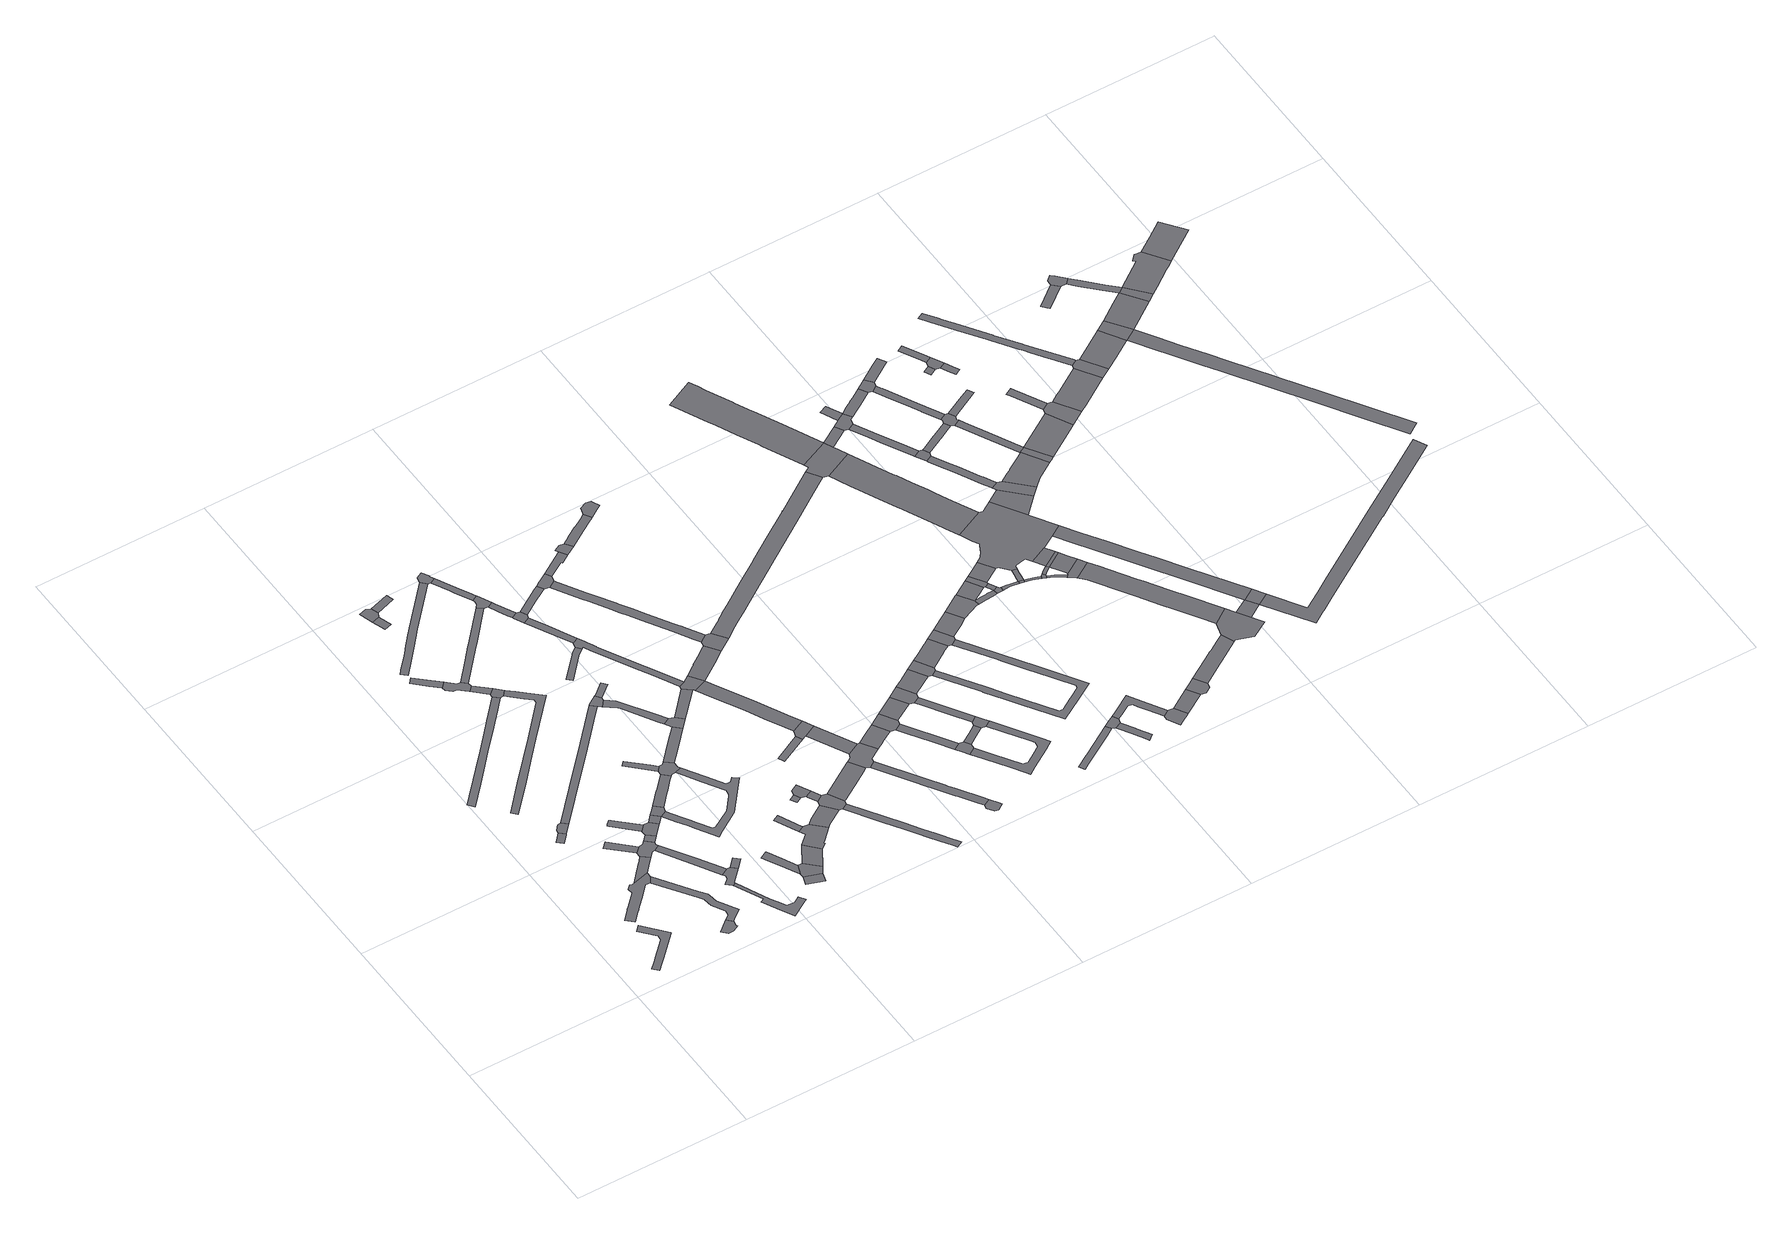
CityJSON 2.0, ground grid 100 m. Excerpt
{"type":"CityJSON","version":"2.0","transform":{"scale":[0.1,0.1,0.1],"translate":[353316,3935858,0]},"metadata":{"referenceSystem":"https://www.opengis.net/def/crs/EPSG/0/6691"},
"CityObjects":{
"road1":{"type":"Road","attributes":{"RoadStructureAttribute.sectionType":"1"},"geometry":[{"type":"MultiSurface","lod":"1","boundaries":[[[0,1,2,3,4,5,6,7,8,9,10,11,12]]]}]},
"road2":{"type":"Road","attributes":{"RoadStructureAttribute.sectionType":"1"},"geometry":[{"type":"MultiSurface","lod":"1","boundaries":[[[13,14,15,16,17,18,19,20,21,22,23,24,25,26,27,28,29,30,31]]]}]},
"road3":{"type":"Road","attributes":{"RoadStructureAttribute.sectionType":"1"},"geometry":[{"type":"MultiSurface","lod":"1","boundaries":[[[32,33,34,35,36,37]]]}]},
"road4":{"type":"Road","geometry":[{"type":"MultiSurface","lod":"1","boundaries":[[[38,32,37,39,40,41]]]}]},
"road5":{"type":"Road","geometry":[{"type":"MultiSurface","lod":"1","boundaries":[[[42,43,44,45,46,47,48,49,50]]]}]},
"road6":{"type":"Road","geometry":[{"type":"MultiSurface","lod":"1","boundaries":[[[51,52,53,54,55,56,28,27,57,58]]]}]},
"road7":{"type":"Road","attributes":{"RoadStructureAttribute.sectionType":"1"},"geometry":[{"type":"MultiSurface","lod":"1","boundaries":[[[59,60,61,62,63,64,26,25,65,66,67,68,69,70,71,42,50]]]}]},
"road8":{"type":"Road","attributes":{"RoadStructureAttribute.sectionType":"1"},"geometry":[{"type":"MultiSurface","lod":"1","boundaries":[[[72,73,74,75]]]}]},
"road9":{"type":"Road","attributes":{"RoadStructureAttribute.sectionType":"1"},"geometry":[{"type":"MultiSurface","lod":"1","boundaries":[[[76,77,78,79,80,81,82,83,84,85,86,87,88,89,90]]]}]},
"road10":{"type":"Road","geometry":[{"type":"MultiSurface","lod":"1","boundaries":[[[91,92,93,94,95,96,75,74,51,58,97,98]]]}]},
"road11":{"type":"Road","attributes":{"RoadStructureAttribute.sectionType":"1"},"geometry":[{"type":"MultiSurface","lod":"1","boundaries":[[[99,100,101,102,103,104,105,106]]]}]},
"road12":{"type":"Road","attributes":{"RoadStructureAttribute.sectionType":"1"},"geometry":[{"type":"MultiSurface","lod":"1","boundaries":[[[94,107,108,95]]]}]},
"road13":{"type":"Road","attributes":{"RoadStructureAttribute.sectionType":"1"},"geometry":[{"type":"MultiSurface","lod":"1","boundaries":[[[109,110,111,112,113,114,91,98]]]}]},
"road14":{"type":"Road","geometry":[{"type":"MultiSurface","lod":"1","boundaries":[[[105,108,107,115,116,106]]]}]},
"road15":{"type":"Road","attributes":{"RoadStructureAttribute.sectionType":"1"},"geometry":[{"type":"MultiSurface","lod":"1","boundaries":[[[117,118,119,120,121,122,123,124,125,126,127,128,129,130,131,132,133]]]}]},
"road16":{"type":"Road","geometry":[{"type":"MultiSurface","lod":"1","boundaries":[[[134,112,111,135,136,137,138,139,140,141]]]}]},
"road17":{"type":"Road","attributes":{"RoadStructureAttribute.sectionType":"1"},"geometry":[{"type":"MultiSurface","lod":"1","boundaries":[[[142,143,144,145,146,147]]]}]},
"road18":{"type":"Road","attributes":{"RoadStructureAttribute.sectionType":"1"},"geometry":[{"type":"MultiSurface","lod":"1","boundaries":[[[148,149,150,151,152,139,138,153,154,155,156,157,158,159]]]}]},
"road19":{"type":"Road","attributes":{"RoadStructureAttribute.sectionType":"1"},"geometry":[{"type":"MultiSurface","lod":"1","boundaries":[[[160,161,134,141]]]}]},
"road20":{"type":"Road","attributes":{"RoadStructureAttribute.sectionType":"1"},"geometry":[{"type":"MultiSurface","lod":"1","boundaries":[[[162,163,164,40,39,165,166,167,168,169]]]}]},
"road21":{"type":"Road","geometry":[{"type":"MultiSurface","lod":"1","boundaries":[[[170,171,172,173,147,146,174,175,176,177,178]]]}]},
"road22":{"type":"Road","geometry":[{"type":"MultiSurface","lod":"1","boundaries":[[[179,180,181,182,183,184,185,186]]]}]},
"road23":{"type":"Road","attributes":{"RoadStructureAttribute.sectionType":"1"},"geometry":[{"type":"MultiSurface","lod":"1","boundaries":[[[177,187,188,178]]]}]},
"road24":{"type":"Road","attributes":{"RoadStructureAttribute.sectionType":"1"},"geometry":[{"type":"MultiSurface","lod":"1","boundaries":[[[189,190,191,192,193]]]}]},
"road25":{"type":"Road","geometry":[{"type":"MultiSurface","lod":"1","boundaries":[[[194,195,196,197,189,193]]]}]},
"road26":{"type":"Road","geometry":[{"type":"MultiSurface","lod":"1","boundaries":[[[188,187,82,81,117,133]]]}]},
"road27":{"type":"Road","attributes":{"RoadStructureAttribute.sectionType":"1"},"geometry":[{"type":"MultiSurface","lod":"1","boundaries":[[[198,199,200,201,202,203,204,181,180]]]}]},
"road28":{"type":"Road","attributes":{"RoadStructureAttribute.sectionType":"1"},"geometry":[{"type":"MultiSurface","lod":"1","boundaries":[[[205,206,207,208,209,210,211,212]]]}]},
"road29":{"type":"Road","attributes":{"RoadStructureAttribute.sectionType":"1"},"geometry":[{"type":"MultiSurface","lod":"1","boundaries":[[[213,214,215,216]]]}]},
"road30":{"type":"Road","attributes":{"RoadStructureAttribute.sectionType":"1"},"geometry":[{"type":"MultiSurface","lod":"1","boundaries":[[[217,218,219,220,221,222,223,224,225,226,227,228,229,230,231,232]]]}]},
"road31":{"type":"Road","attributes":{"RoadStructureAttribute.sectionType":"1"},"geometry":[{"type":"MultiSurface","lod":"1","boundaries":[[[185,184,116,115,185,233,234,235,236,237,238,239,240,241,242,243,244,245,246,247,248,249,250,251,252,253,254,255,256,257,258,259,186]]]}]},
"road32":{"type":"Road","attributes":{"RoadStructureAttribute.sectionType":"1"},"geometry":[{"type":"MultiSurface","lod":"1","boundaries":[[[260,261,262,263,264]]]}]},
"road33":{"type":"Road","attributes":{"RoadStructureAttribute.sectionType":"1"},"geometry":[{"type":"MultiSurface","lod":"1","boundaries":[[[194,265,266,195]]]}]},
"road34":{"type":"Road","geometry":[{"type":"MultiSurface","lod":"1","boundaries":[[[205,212,215,214,267,268]]]}]},
"road35":{"type":"Road","geometry":[{"type":"MultiSurface","lod":"1","boundaries":[[[264,202,201,269,248,247,270,271,272,273,260]]]}]},
"road36":{"type":"Road","attributes":{"RoadStructureAttribute.sectionType":"1"},"geometry":[{"type":"MultiSurface","lod":"1","boundaries":[[[170,274,275,276,277,278,279,280,281,171]]]}]},
"road37":{"type":"Road","attributes":{"RoadStructureAttribute.sectionType":"1"},"geometry":[{"type":"MultiSurface","lod":"1","boundaries":[[[282,283,268,267,284]]]}]},
"road38":{"type":"Road","attributes":{"RoadStructureAttribute.sectionType":"1"},"geometry":[{"type":"MultiSurface","lod":"1","boundaries":[[[285,286,287,288,289,290]]]}]},
"road39":{"type":"Road","geometry":[{"type":"MultiSurface","lod":"1","boundaries":[[[291,292,169,168,293,294,295]]]}]},
"road40":{"type":"Road","geometry":[{"type":"MultiSurface","lod":"1","boundaries":[[[289,296,282,284,297,298,299,300,301,302,290]]]}]},
"road41":{"type":"Road","attributes":{"RoadStructureAttribute.sectionType":"1"},"geometry":[{"type":"MultiSurface","lod":"1","boundaries":[[[303,304,305,272,271,306,307,308,309]]]}]},
"road42":{"type":"Road","attributes":{"RoadStructureAttribute.sectionType":"1"},"geometry":[{"type":"MultiSurface","lod":"1","boundaries":[[[293,310,311,312,313,314,315,316,294]]]}]},
"road43":{"type":"Road","attributes":{"RoadStructureAttribute.sectionType":"1"},"geometry":[{"type":"MultiSurface","lod":"1","boundaries":[[[317,318,319,291,295]]]}]},
"road44":{"type":"Road","geometry":[{"type":"MultiSurface","lod":"1","boundaries":[[[320,223,222,321,322,323,324,325,326,327]]]}]},
"road45":{"type":"Road","attributes":{"RoadStructureAttribute.sectionType":"1"},"geometry":[{"type":"MultiSurface","lod":"1","boundaries":[[[328,329,330,322,321,331,332,333,334]]]}]},
"road46":{"type":"Road","geometry":[{"type":"MultiSurface","lod":"1","boundaries":[[[335,336,337,338,339,340,341,342]]]}]},
"road47":{"type":"Road","attributes":{"RoadStructureAttribute.sectionType":"1"},"geometry":[{"type":"MultiSurface","lod":"1","boundaries":[[[343,301,300,344,345,346]]]}]},
"road48":{"type":"Road","geometry":[{"type":"MultiSurface","lod":"1","boundaries":[[[347,348,349,350,351]]]}]},
"road49":{"type":"Road","geometry":[{"type":"MultiSurface","lod":"1","boundaries":[[[314,313,303,309,352,353]]]}]},
"road50":{"type":"Road","geometry":[{"type":"MultiSurface","lod":"1","boundaries":[[[354,355,334,333,356,357,278,277,358]]]}]},
"road51":{"type":"Road","attributes":{"RoadStructureAttribute.sectionType":"1"},"geometry":[{"type":"MultiSurface","lod":"1","boundaries":[[[359,360,361,362,363,364,354,358]]]}]},
"road52":{"type":"Road","geometry":[{"type":"MultiSurface","lod":"1","boundaries":[[[365,362,361,366,367,368,369]]]}]},
"road53":{"type":"Road","attributes":{"RoadStructureAttribute.sectionType":"1"},"geometry":[{"type":"MultiSurface","lod":"1","boundaries":[[[370,351,350,371,372,373,374]]]}]},
"road54":{"type":"Road","attributes":{"RoadStructureAttribute.sectionType":"1"},"geometry":[{"type":"MultiSurface","lod":"1","boundaries":[[[375,373,372,376,377]]]}]},
"road55":{"type":"Road","attributes":{"RoadStructureAttribute.sectionType":"1"},"geometry":[{"type":"MultiSurface","lod":"1","boundaries":[[[378,379,368,367,380,381]]]}]},
"road56":{"type":"Road","geometry":[{"type":"MultiSurface","lod":"1","boundaries":[[[345,382,383,384,385,386,375,377,346]]]}]},
"road57":{"type":"Road","attributes":{"RoadStructureAttribute.sectionType":"1"},"geometry":[{"type":"MultiSurface","lod":"1","boundaries":[[[352,387,388,389,390,353]]]}]},
"road58":{"type":"Road","attributes":{"RoadStructureAttribute.sectionType":"1"},"geometry":[{"type":"MultiSurface","lod":"1","boundaries":[[[341,391,392,393,394,395,396,397,398,399,400,401,402,403,404,405,378,381,342]]]}]},
"road59":{"type":"Road","attributes":{"RoadStructureAttribute.sectionType":"1"},"geometry":[{"type":"MultiSurface","lod":"1","boundaries":[[[406,407,408,409,410,365,369]]]}]},
"road60":{"type":"Road","attributes":{"RoadStructureAttribute.sectionType":"1"},"geometry":[{"type":"MultiSurface","lod":"1","boundaries":[[[411,412,413,414,415,416,417,384,383,418,419,420,421,422,423,424,425,426]]]}]},
"road61":{"type":"Road","attributes":{"RoadStructureAttribute.sectionType":"1"},"geometry":[{"type":"MultiSurface","lod":"1","boundaries":[[[427,428,429,430]]]}]},
"road62":{"type":"Road","attributes":{"RoadStructureAttribute.sectionType":"1"},"geometry":[{"type":"MultiSurface","lod":"1","boundaries":[[[431,432,433,434,435,436,386,385]]]}]},
"road63":{"type":"Road","geometry":[{"type":"MultiSurface","lod":"1","boundaries":[[[437,438,439,440,397,396,389,388]]]}]},
"road64":{"type":"Road","geometry":[{"type":"MultiSurface","lod":"1","boundaries":[[[441,442,443,444,445,409,408,446]]]}]},
"road65":{"type":"Road","attributes":{"RoadStructureAttribute.sectionType":"1"},"geometry":[{"type":"MultiSurface","lod":"1","boundaries":[[[447,448,449,450,439,438,451,452,453,454,455]]]}]},
"road66":{"type":"Road","geometry":[{"type":"MultiSurface","lod":"1","boundaries":[[[429,456,457,458,447,455,459,430]]]}]},
"road67":{"type":"Road","attributes":{"RoadStructureAttribute.sectionType":"1"},"geometry":[{"type":"MultiSurface","lod":"1","boundaries":[[[460,461,462,463,464,465,466,467,468,469,440,439]]]}]},
"road68":{"type":"Road","attributes":{"RoadStructureAttribute.sectionType":"1"},"geometry":[{"type":"MultiSurface","lod":"1","boundaries":[[[458,457,470,471]]]}]},
"road69":{"type":"Road","attributes":{"RoadStructureAttribute.sectionType":"1"},"geometry":[{"type":"MultiSurface","lod":"1","boundaries":[[[472,473,474,475,476,477,478,479,480,481,482,441,446,483,484,485,486,487,488,489,490,491,492]]]}]},
"road70":{"type":"Road","geometry":[{"type":"MultiSurface","lod":"1","boundaries":[[[493,494,495,496,471,470,497,498,435,434,499]]]}]},
"road71":{"type":"Road","attributes":{"RoadStructureAttribute.sectionType":"1"},"geometry":[{"type":"MultiSurface","lod":"1","boundaries":[[[443,442,500,501,502,503,504,505]]]}]},
"road72":{"type":"Road","attributes":{"RoadStructureAttribute.sectionType":"1"},"geometry":[{"type":"MultiSurface","lod":"1","boundaries":[[[506,507,508,509,510,511,512,493,499,513,514,515,516,517,518,519,520]]]}]},
"road73":{"type":"Road","geometry":[{"type":"MultiSurface","lod":"1","boundaries":[[[504,521,522,523,524,505]]]}]},
"road74":{"type":"Road","geometry":[{"type":"MultiSurface","lod":"1","boundaries":[[[463,462,525,526,472,492]]]}]},
"road75":{"type":"Road","attributes":{"RoadStructureAttribute.sectionType":"1"},"geometry":[{"type":"MultiSurface","lod":"1","boundaries":[[[527,528,496,495,529,530,531]]]}]},
"road76":{"type":"Road","geometry":[{"type":"MultiSurface","lod":"1","boundaries":[[[532,533,534,535,536,506,520]]]}]},
"road77":{"type":"Road","geometry":[{"type":"MultiSurface","lod":"1","boundaries":[[[537,538,539,540,527,531]]]}]},
"road78":{"type":"Road","attributes":{"RoadStructureAttribute.sectionType":"1"},"geometry":[{"type":"MultiSurface","lod":"1","boundaries":[[[541,542,543,544,545,546,547,522,521,548,549,550,551]]]}]},
"road79":{"type":"Road","attributes":{"RoadStructureAttribute.sectionType":"1"},"geometry":[{"type":"MultiSurface","lod":"1","boundaries":[[[552,553,554,538,537,555,556,557,558]]]}]},
"road80":{"type":"Road","attributes":{"RoadStructureAttribute.sectionType":"1"},"geometry":[{"type":"MultiSurface","lod":"1","boundaries":[[[559,560,540,539]]]}]},
"road81":{"type":"Road","geometry":[{"type":"MultiSurface","lod":"1","boundaries":[[[561,562,563,564,565,552,558]]]}]},
"road82":{"type":"Road","geometry":[{"type":"MultiSurface","lod":"1","boundaries":[[[566,567,568,569,541,551,570,571,572]]]}]},
"road83":{"type":"Road","geometry":[{"type":"MultiSurface","lod":"1","boundaries":[[[559,573,574,575,576,560]]]}]},
"road84":{"type":"Road","attributes":{"RoadStructureAttribute.sectionType":"1"},"geometry":[{"type":"MultiSurface","lod":"1","boundaries":[[[577,578,579,565,564,580,581,582]]]}]},
"road85":{"type":"Road","attributes":{"RoadStructureAttribute.sectionType":"1"},"geometry":[{"type":"MultiSurface","lod":"1","boundaries":[[[573,583,584,585,586,587,574]]]}]},
"road86":{"type":"Road","attributes":{"RoadStructureAttribute.sectionType":"1"},"geometry":[{"type":"MultiSurface","lod":"1","boundaries":[[[562,588,589,590,591,592,593,594,595,596,597,598,599,600,601,602,603,604,605,606,607,608,563]]]}]},
"road87":{"type":"Road","attributes":{"RoadStructureAttribute.sectionType":"1"},"geometry":[{"type":"MultiSurface","lod":"1","boundaries":[[[609,610,611,612,613,576,575]]]}]},
"road88":{"type":"Road","geometry":[{"type":"MultiSurface","lod":"1","boundaries":[[[598,597,614,586,585,577,582]]]}]},
"road89":{"type":"Road","geometry":[{"type":"MultiSurface","lod":"1","boundaries":[[[611,610,615,616,617,618]]]}]},
"road90":{"type":"Road","attributes":{"RoadStructureAttribute.sectionType":"1"},"geometry":[{"type":"MultiSurface","lod":"1","boundaries":[[[619,620,621,622,623,624,625,626,627,628,629,630,631,632,633,634,526,525,635,636,637,638,639,640,641,642,643,644]]]}]},
"road91":{"type":"Road","attributes":{"RoadStructureAttribute.sectionType":"1"},"geometry":[{"type":"MultiSurface","lod":"1","boundaries":[[[617,645,646,647,648,649,650,651,652,618]]]}]},
"road92":{"type":"Road","attributes":{"RoadStructureAttribute.sectionType":"1"},"geometry":[{"type":"MultiSurface","lod":"1","boundaries":[[[653,654,655,656,657,658,659,660,661]]]}]},
"road93":{"type":"Road","geometry":[{"type":"MultiSurface","lod":"1","boundaries":[[[662,663,648,647,664,665]]]}]},
"road94":{"type":"Road","attributes":{"RoadStructureAttribute.sectionType":"1"},"geometry":[{"type":"MultiSurface","lod":"1","boundaries":[[[664,666,667,668,669,670,671,672,673,674,675,676,677,678,679,616,615,680,681,682,683,684,685,686,687,688,689,690,665]]]}]},
"road95":{"type":"Road","attributes":{"RoadStructureAttribute.sectionType":"1"},"geometry":[{"type":"MultiSurface","lod":"1","boundaries":[[[691,692,663,662,693,694,695,696,697]]]}]},
"road96":{"type":"Road","geometry":[{"type":"MultiSurface","lod":"1","boundaries":[[[698,699,700,661,660,701,702]]]}]},
"road97":{"type":"Road","attributes":{"RoadStructureAttribute.sectionType":"1"},"geometry":[{"type":"MultiSurface","lod":"1","boundaries":[[[701,703,704,705,706,707,708,709,710,702]]]}]},
"road98":{"type":"Road","geometry":[{"type":"MultiSurface","lod":"1","boundaries":[[[711,712,713,697,696,714,715]]]}]},
"road99":{"type":"Road","attributes":{"RoadStructureAttribute.sectionType":"1"},"geometry":[{"type":"MultiSurface","lod":"1","boundaries":[[[716,717,718,719,699,698,720,721,722,723,724,725,726]]]}]},
"road100":{"type":"Road","attributes":{"RoadStructureAttribute.sectionType":"1"},"geometry":[{"type":"MultiSurface","lod":"1","boundaries":[[[727,712,711,728,729,730]]]}]},
"road101":{"type":"Road","geometry":[{"type":"MultiSurface","lod":"1","boundaries":[[[725,731,732,733,734,735,736,737,726]]]}]},
"road102":{"type":"Road","attributes":{"RoadStructureAttribute.sectionType":"1"},"geometry":[{"type":"MultiSurface","lod":"1","boundaries":[[[738,739,740,741,742,743,744,745,746,711,715]]]}]},
"road103":{"type":"Road","geometry":[{"type":"MultiSurface","lod":"1","boundaries":[[[747,748,749,727,730,750,751,752,753]]]}]},
"road104":{"type":"Road","attributes":{"RoadStructureAttribute.sectionType":"1"},"geometry":[{"type":"MultiSurface","lod":"1","boundaries":[[[754,755,747,753,756,757,741]]]}]},
"road105":{"type":"Road","geometry":[{"type":"MultiSurface","lod":"1","boundaries":[[[740,758,759,760,761,762,754,741]]]}]},
"road106":{"type":"Road","attributes":{"RoadStructureAttribute.sectionType":"1"},"geometry":[{"type":"MultiSurface","lod":"1","boundaries":[[[763,737,736,764,765]]]}]},
"road107":{"type":"Road","attributes":{"RoadStructureAttribute.sectionType":"1"},"geometry":[{"type":"MultiSurface","lod":"1","boundaries":[[[766,767,768,769,749,748]]]}]},
"road108":{"type":"Road","attributes":{"RoadStructureAttribute.sectionType":"1"},"geometry":[{"type":"MultiSurface","lod":"1","boundaries":[[[770,771,772,773,774,775,776,777,778,779,780,781,782,783,784,785,786,787]]]}]},
"road109":{"type":"Road","attributes":{"RoadStructureAttribute.sectionType":"1"},"geometry":[{"type":"MultiSurface","lod":"1","boundaries":[[[788,789,790,759,758,791,792]]]}]},
"road110":{"type":"Road","geometry":[{"type":"MultiSurface","lod":"1","boundaries":[[[793,619,644,794,795,796,797,770,787]]]}]},
"road111":{"type":"Road","geometry":[{"type":"MultiSurface","lod":"1","boundaries":[[[798,799,788,792]]]}]},
"road112":{"type":"Road","geometry":[{"type":"MultiSurface","lod":"1","boundaries":[[[764,800,801,802,803,804,805,806,765]]]}]},
"road113":{"type":"Road","attributes":{"RoadStructureAttribute.sectionType":"1"},"geometry":[{"type":"MultiSurface","lod":"1","boundaries":[[[799,807,808,809,810,811,812,788]]]}]},
"road114":{"type":"Road","attributes":{"RoadStructureAttribute.sectionType":"1"},"geometry":[{"type":"MultiSurface","lod":"1","boundaries":[[[813,814,815,816,817,818,819,799,798]]]}]},
"road115":{"type":"Road","attributes":{"RoadStructureAttribute.sectionType":"1"},"geometry":[{"type":"MultiSurface","lod":"1","boundaries":[[[820,821,822,823,824,825,826,795,794,827,828,829,830,831,832,833]]]}]},
"road116":{"type":"Road","geometry":[{"type":"MultiSurface","lod":"1","boundaries":[[[834,835,836,837,838,839,840,815,814,841,842,843]]]}]},
"road117":{"type":"Road","attributes":{"RoadStructureAttribute.sectionType":"1"},"geometry":[{"type":"MultiSurface","lod":"1","boundaries":[[[844,845,839,838,846,847,848,849]]]}]},
"road118":{"type":"Road","attributes":{"RoadStructureAttribute.sectionType":"1"},"geometry":[{"type":"MultiSurface","lod":"1","boundaries":[[[850,851,852,853,854,834,843,855,856,857]]]}]},
"road119":{"type":"Road","attributes":{"RoadStructureAttribute.sectionType":"1"},"geometry":[{"type":"MultiSurface","lod":"1","boundaries":[[[858,770,797,859]]]}]},
"road120":{"type":"Road","attributes":{"RoadStructureAttribute.sectionType":"1"},"geometry":[{"type":"MultiSurface","lod":"1","boundaries":[[[860,861,862,863,864]]]}]},
"road121":{"type":"Road","geometry":[{"type":"MultiSurface","lod":"1","boundaries":[[[865,866,867,868,869,870,768,767,871,872,873,874,875,810,809,876,877,878,879,880,881,882,864,863,883,884,885,886,887,888,889,820,833]]]}]},
"road122":{"type":"Road","attributes":{"RoadStructureAttribute.sectionType":"1"},"geometry":[{"type":"MultiSurface","lod":"1","boundaries":[[[890,891,892,893,894,804,803,895,896,897]]]}]},
"road123":{"type":"Road","geometry":[{"type":"MultiSurface","lod":"1","boundaries":[[[848,898,861,860,849]]]}]},
"road124":{"type":"Road","attributes":{"RoadStructureAttribute.sectionType":"1"},"geometry":[{"type":"MultiSurface","lod":"1","boundaries":[[[899,900,898,848,901,902,903,904]]]}]},
"road125":{"type":"Road","geometry":[{"type":"MultiSurface","lod":"1","boundaries":[[[905,906,899,904,907,908,909,850,857]]]}]},
"road126":{"type":"Road","geometry":[{"type":"MultiSurface","lod":"1","boundaries":[[[910,911,912,913,914,915,858,859]]]}]},
"road127":{"type":"Road","attributes":{"RoadStructureAttribute.sectionType":"1"},"geometry":[{"type":"MultiSurface","lod":"1","boundaries":[[[916,917,918,919,915,914]]]}]},
"road128":{"type":"Road","attributes":{"RoadStructureAttribute.sectionType":"1"},"geometry":[{"type":"MultiSurface","lod":"1","boundaries":[[[920,921,922,911,910,923,924,925,926,927]]]}]},
"road129":{"type":"Road","geometry":[{"type":"MultiSurface","lod":"1","boundaries":[[[926,928,929,930,931,927]]]}]},
"road130":{"type":"Road","attributes":{"RoadStructureAttribute.sectionType":"1"},"geometry":[{"type":"MultiSurface","lod":"1","boundaries":[[[932,933,934,935,936,937,938,939,906,905,940,941,942,943,944,945,946]]]}]},
"road131":{"type":"Road","attributes":{"RoadStructureAttribute.sectionType":"1"},"geometry":[{"type":"MultiSurface","lod":"1","boundaries":[[[947,948,949,950,951,952,953,954,929,928,955,956,957,958,959,960,961]]]}]},
"road132":{"type":"Road","attributes":{"RoadStructureAttribute.sectionType":"1"},"geometry":[{"type":"MultiSurface","lod":"1","boundaries":[[[962,963,964,887,886]]]}]},
"road133":{"type":"Road","attributes":{"RoadStructureAttribute.sectionType":"1"},"geometry":[{"type":"MultiSurface","lod":"1","boundaries":[[[965,966,967,968,969,914,913,970,971,972,973]]]}]},
"road134":{"type":"Road","geometry":[{"type":"MultiSurface","lod":"1","boundaries":[[[963,962,974,975,947,961]]]}]},
"road135":{"type":"Road","attributes":{"RoadStructureAttribute.sectionType":"1"},"geometry":[{"type":"MultiSurface","lod":"1","boundaries":[[[976,977,978,979,931,930,980,981,982,983,984]]]}]},
"road136":{"type":"Road","geometry":[{"type":"MultiSurface","lod":"1","boundaries":[[[985,932,946,890,897,986,987,988,989]]]}]},
"road137":{"type":"Road","geometry":[{"type":"MultiSurface","lod":"1","boundaries":[[[972,990,991,992,993,973]]]}]},
"road138":{"type":"Road","attributes":{"RoadStructureAttribute.sectionType":"1"},"geometry":[{"type":"MultiSurface","lod":"1","boundaries":[[[883,994,995,996,997,998,999,1000,1001,1002,1003,1004,1005,884]]]}]},
"road139":{"type":"Road","attributes":{"RoadStructureAttribute.sectionType":"1"},"geometry":[{"type":"MultiSurface","lod":"1","boundaries":[[[1006,1007,1008,1009,1010,1011,1012,991,990,1013,1014,1015,1016,1017]]]}]},
"road140":{"type":"Road","attributes":{"RoadStructureAttribute.sectionType":"1"},"geometry":[{"type":"MultiSurface","lod":"1","boundaries":[[[1018,1019,1020,1021,1022,975,974,1023,1024]]]}]},
"road141":{"type":"Road","attributes":{"RoadStructureAttribute.sectionType":"1"},"geometry":[{"type":"MultiSurface","lod":"1","boundaries":[[[1025,999,985,989]]]}]},
"road142":{"type":"Road","geometry":[{"type":"MultiSurface","lod":"1","boundaries":[[[1026,976,984,1027,1028,1029,1030,1031,1006,1017]]]}]},
"road143":{"type":"Road","attributes":{"RoadStructureAttribute.sectionType":"1"},"geometry":[{"type":"MultiSurface","lod":"1","boundaries":[[[1032,1033,993,992,1034,1035]]]}]},
"road144":{"type":"Road","attributes":{"RoadStructureAttribute.sectionType":"1"},"geometry":[{"type":"MultiSurface","lod":"1","boundaries":[[[1036,1037,1028,1027,1038,1039,1040,1041]]]}]},
"road145":{"type":"Road","geometry":[{"type":"MultiSurface","lod":"1","boundaries":[[[1000,999,1025,1042]]]}]},
"road146":{"type":"Road","geometry":[{"type":"MultiSurface","lod":"1","boundaries":[[[1040,1018,1024,1043,1044,1045,1041]]]}]},
"road147":{"type":"Road","attributes":{"RoadStructureAttribute.sectionType":"1"},"geometry":[{"type":"MultiSurface","lod":"1","boundaries":[[[1046,1047,1048,1049,1031,1030]]]}]},
"road148":{"type":"Road","attributes":{"RoadStructureAttribute.sectionType":"1"},"geometry":[{"type":"MultiSurface","lod":"1","boundaries":[[[1050,1051,1052,1053]]]}]},
"road149":{"type":"Road","attributes":{"RoadStructureAttribute.sectionType":"1"},"geometry":[{"type":"MultiSurface","lod":"1","boundaries":[[[1054,1055,1056,1057,1058,1059]]]}]},
"road150":{"type":"Road","attributes":{"RoadStructureAttribute.sectionType":"1"},"geometry":[{"type":"MultiSurface","lod":"1","boundaries":[[[1060,1061,1062,1063,1041,1045]]]}]},
"road151":{"type":"Road","geometry":[{"type":"MultiSurface","lod":"1","boundaries":[[[1064,1056,1055,1065,1053,1052,1066]]]}]},
"road152":{"type":"Road","attributes":{"RoadStructureAttribute.sectionType":"1"},"geometry":[{"type":"MultiSurface","lod":"1","boundaries":[[[1067,1068,1069,1070,1064,1066]]]}]},
"road153":{"type":"Road","attributes":{"RoadStructureAttribute.sectionType":"1"},"geometry":[{"type":"MultiSurface","lod":"1","boundaries":[[[1071,1072,1073,1074,1075,1076]]]}]},
"road154":{"type":"Road","geometry":[{"type":"MultiSurface","lod":"1","boundaries":[[[1077,1071,1076,1062,1061,1078]]]}]},
"road155":{"type":"Road","attributes":{"RoadStructureAttribute.sectionType":"1"},"geometry":[{"type":"MultiSurface","lod":"1","boundaries":[[[1079,1080,1081,1082,1083,1084,1085,1077,1078]]]}]},
"road156":{"type":"Road","attributes":{"RoadStructureAttribute.sectionType":"1"},"geometry":[{"type":"MultiSurface","lod":"1","boundaries":[[[1086,1087,1088,1089,1090,1091,1092,1093,1094,1095,1096,1097,1098,1099,1100,1101,1102,1103,1104,1105,1106,1107,1108,1109]]]}]},
"road157":{"type":"Road","attributes":{"RoadStructureAttribute.sectionType":"1"},"geometry":[{"type":"MultiSurface","lod":"1","boundaries":[[[1025,1110,1111,1112,1113,1114,1115,1116,1117,1118,1119,1120,1121,1122,1123,1124,1125,1126,1042]]]}]},
"road158":{"type":"Road","geometry":[{"type":"MultiSurface","lod":"1","boundaries":[[[1082,1127,1128,1099,1098,1083]]]}]},
"road159":{"type":"Road","attributes":{"RoadStructureAttribute.sectionType":"1"},"geometry":[{"type":"MultiSurface","lod":"1","boundaries":[[[1129,1130,1131,1132,1133,1134,1128,1127]]]}]},
"road160":{"type":"Road","geometry":[{"type":"MultiSurface","lod":"1","boundaries":[[[1135,1136,1137,1138,1139,1140]]]}]},
"road161":{"type":"Road","geometry":[{"type":"MultiSurface","lod":"1","boundaries":[[[1141,1132,1131,1142,1143]]]}]},
"road162":{"type":"Road","geometry":[{"type":"MultiSurface","lod":"1","boundaries":[[[1144,1145,1146,1147,1148,1135,1140]]]}]},
"road163":{"type":"Road","attributes":{"RoadStructureAttribute.sectionType":"1"},"geometry":[{"type":"MultiSurface","lod":"1","boundaries":[[[1142,1149,1150,1151,1152,1143]]]}]},
"road164":{"type":"Road","attributes":{"RoadStructureAttribute.sectionType":"1"},"geometry":[{"type":"MultiSurface","lod":"1","boundaries":[[[1153,1154,1145,1144,1155,1156,1150,1157]]]}]},
"road165":{"type":"Road","attributes":{"RoadStructureAttribute.sectionType":"1"},"geometry":[{"type":"MultiSurface","lod":"1","boundaries":[[[1158,1159,1160,1161,1162,1163,1164,1165,1166,1167,1142,1131,1168,1169,1170,1171,1172,1173,1174,1175,1176,1177,1178,1179]]]}]},
"road166":{"type":"Road","geometry":[{"type":"MultiSurface","lod":"1","boundaries":[[[1150,1149,1180,1181,1157]]]}]},
"road167":{"type":"Road","geometry":[{"type":"MultiSurface","lod":"1","boundaries":[[[1182,1183,1157,1181,1184,1185,1186,1187,1188,1189,1190]]]}]},
"road168":{"type":"Road","attributes":{"RoadStructureAttribute.sectionType":"1"},"geometry":[{"type":"MultiSurface","lod":"1","boundaries":[[[1191,1192,1188,1187,1193]]]}]}
},
"vertices":[
[193,96,0],[233,136,0],[256,159,0],[381,283,0],[377,287,0],[271,415,0],[243,385,0],[314,300,0],[312,277,0],[312,271,0],[221,180,0],[200,160,0],[165,125,0],
[366,618,0],[297,549,0],[285,537,0],[277,529,0],[232,482,0],[272,444,0],[316,490,0],[322,496,0],[328,502,0],[335,509,0],[399,575,0],[449,629,0],[479,627,0],[502,664,0],[502,693,0],[409,667,0],[394,667,0],[384,671,0],[363,649,0],
[280,1166,0],[256,1139,0],[234,1116,0],[264,1089,0],[301,1129,0],[310,1139,0],
[280,1184,0],[355,1188,0],[326,1215,0],[306,1215,0],
[658,208,0],[593,155,0],[620,125,0],[650,123,0],[686,142,0],[681,150,0],[682,154,0],[685,175,0],[686,180,0],
[535,810,0],[512,783,0],[498,768,0],[473,741,0],[465,733,0],[413,672,0],[537,731,0],[576,772,0],
[696,188,0],[753,234,0],[690,346,0],[683,400,0],[678,408,0],[649,450,0],[626,413,0],[645,386,0],[645,381,0],[651,333,0],[692,261,0],[686,231,0],[667,216,0],
[441,986,0],[410,956,0],[534,839,0],[564,868,0],
[135,1660,0],[199,1730,0],[284,1824,0],[370,1918,0],[482,2041,0],[539,2104,0],[509,2131,0],[396,2006,0],[339,1944,0],[256,1852,0],[168,1756,0],[119,1702,0],[40,1616,0],[0,1572,0],[26,1541,0],
[652,824,0],[646,835,0],[646,840,0],[648,849,0],[607,887,0],[591,870,0],[604,802,0],[618,803,0],
[571,1070,0],[544,1095,0],[536,1102,0],[517,1082,0],[509,1073,0],[517,1066,0],[635,950,0],[664,982,0],
[678,882,0],[637,920,0],
[741,598,0],[796,505,0],[812,480,0],[852,504,0],[832,535,0],[767,641,0],
[737,945,0],[697,982,0],
[559,2106,0],[584,2082,0],[636,2033,0],[672,2000,0],[672,1979,0],[504,1795,0],[406,1687,0],[292,1563,0],[152,1409,0],[180,1380,0],[322,1535,0],[431,1656,0],[534,1768,0],[739,1992,0],[665,2061,0],[625,2099,0],[586,2135,0],
[872,502,0],[821,465,0],[817,444,0],[789,416,0],[818,388,0],[836,397,0],[834,403,0],[901,473,0],
[310,2392,0],[236,2461,0],[211,2430,0],[282,2363,0],[331,2318,0],[359,2347,0],
[1022,129,0],[1013,124,0],[968,129,0],[945,172,0],[923,213,0],[895,227,0],[874,216,0],[924,122,0],[965,46,0],[1040,91,0],[1072,110,0],[1049,147,0],
[948,521,0],[917,549,0],
[835,1765,0],[653,1569,0],[572,1481,0],[598,1450,0],[682,1541,0],[844,1716,0],[914,1791,0],[884,1818,0],
[458,2274,0],[429,2301,0],[409,2300,0],[383,2325,0],[335,2294,0],[364,2266,0],[385,2267,0],[433,2223,0],[460,2252,0],
[813,1016,0],[816,1029,0],[776,1067,0],[745,1033,0],[743,1032,0],[732,1020,0],[772,982,0],[808,1000,0],
[510,2151,0],[540,2178,0],
[284,2885,0],[308,2809,0],[352,2822,0],[328,2896,0],[328,2897,0],
[342,2923,0],[328,2966,0],[302,2980,0],[259,2965,0],
[881,1099,0],[897,1116,0],[943,1167,0],[966,1191,0],[926,1228,0],[857,1153,0],[846,1142,0],
[1162,330,0],[1121,413,0],[1081,493,0],[1079,496,0],[1038,474,0],[1057,437,0],[1081,391,0],[1142,275,0],
[1223,165,0],[1240,217,0],[1144,249,0],[1126,197,0],
[234,2481,0],[301,2556,0],[347,2610,0],[416,2691,0],[444,2725,0],[656,2958,0],[631,2989,0],[608,2964,0],[414,2752,0],[382,2714,0],[321,2642,0],[315,2635,0],[279,2592,0],[272,2585,0],[222,2529,0],[204,2508,0],
[815,912,0],[849,858,0],[875,815,0],[940,708,0],[972,732,0],[1094,807,0],[1169,900,0],[1242,990,0],[1245,993,0],[1242,995,0],[1214,1018,0],[1193,993,0],[1166,996,0],[1106,1095,0],[1035,1211,0],[997,1196,0],[1021,1156,0],[1071,1074,0],[1142,959,0],[1139,927,0],[1130,916,0],[1067,838,0],[963,774,0],[944,779,0],[898,853,0],[883,879,0],[853,928,0],
[949,1279,0],[918,1310,0],[819,1404,0],[797,1379,0],[926,1251,0],
[455,2961,0],[441,3002,0],
[1263,256,0],[1190,329,0],
[973,1199,0],[1026,1226,0],[1026,1256,0],[985,1293,0],[973,1280,0],
[568,2398,0],[612,2448,0],[650,2492,0],[802,2664,0],[772,2690,0],[620,2518,0],[592,2486,0],[529,2415,0],
[1257,437,0],[1251,431,0],[1328,361,0],
[1310,579,0],[1266,672,0],[1230,655,0],[1275,560,0],[1293,524,0],[1328,540,0],
[943,1859,0],[890,1825,0],[934,1776,0],[961,1812,0],[963,1829,0],
[1311,487,0],[1362,383,0],[1357,390,0],[1369,401,0],[1434,466,0],[1364,537,0],[1330,540,0],
[1152,1471,0],[1081,1396,0],[1031,1343,0],[1054,1286,0],[1073,1306,0],[1119,1356,0],[1191,1433,0],
[997,1727,0],[1000,1723,0],[1115,1532,0],[1129,1509,0],[1167,1531,0],[1129,1590,0],[1012,1773,0],
[1039,1892,0],[1017,1919,0],[949,1863,0],
[635,3020,0],[673,2955,0],[705,2972,0],[698,2985,0],[698,2986,0],[692,2997,0],[694,2998,0],[672,3039,0],
[816,2758,0],[795,2799,0],[762,2863,0],[724,2856,0],[735,2835,0],[784,2740,0],[816,2757,0],
[1011,2170,0],[1000,2158,0],[882,2031,0],[908,2007,0],[1024,2133,0],[1055,2158,0],[1063,2165,0],[1040,2193,0],
[1392,563,0],[1449,480,0],[1543,539,0],[1478,617,0],
[1399,744,0],[1376,731,0],[1395,696,0],[1427,714,0],[1408,749,0],
[1237,1482,0],[1197,1519,0],
[858,2678,0],[818,2758,0],[789,2730,0],[786,2707,0],[824,2661,0],
[851,2606,0],[875,2557,0],[887,2535,0],[922,2552,0],[866,2662,0],[863,2668,0],
[941,2547,0],[890,2527,0],[918,2473,0],[954,2491,0],[959,2511,0],
[1417,778,0],[1445,708,0],[1455,705,0],[1495,726,0],[1457,799,0],
[1524,672,0],[1460,697,0],[1486,646,0],
[1082,2240,0],[997,2407,0],[999,2317,0],[1048,2223,0],
[1552,538,0],[1563,535,0],[1597,556,0],[1601,576,0],[1553,664,0],
[1255,1502,0],[1375,1630,0],[1332,1665,0],[1257,1585,0],
[1073,2174,0],[1081,2158,0],[1102,2117,0],[1211,1916,0],[1263,1818,0],[1335,1685,0],[1370,1699,0],[1265,1894,0],[1224,1969,0],[1132,2139,0],[1133,2141,0],[1129,2149,0],[1124,2159,0],[1107,2191,0],[1100,2206,0],
[1042,2562,0],[1104,2601,0],[1127,2615,0],[1105,2650,0],[1089,2640,0],
[1898,87,0],[1887,105,0],[1864,140,0],[1820,208,0],[1790,254,0],[1774,279,0],[1706,384,0],[1671,363,0],[1722,285,0],[1741,255,0],[1786,187,0],[1816,141,0],[1853,84,0],[1887,31,0],[1904,6,0],[1939,24,0],
[1478,1001,0],[1496,965,0],[1654,1045,0],[1636,1081,0],
[1608,580,0],[1698,637,0],[1795,698,0],[1812,709,0],[1758,794,0],[1754,791,0],
[1378,1633,0],[1384,1620,0],[1460,1647,0],[1406,1724,0],
[1198,2635,0],[1205,2665,0],[1184,2699,0],[1138,2671,0],[1132,2667,0],[1156,2608,0],
[1719,1154,0],[1689,1212,0],[1589,1404,0],[1499,1575,0],[1430,1533,0],[1519,1367,0],[1569,1269,0],[1625,1163,0],[1648,1118,0],
[1672,1054,0],[1679,1057,0],[1750,1094,0],[1643,1102,0],
[1566,1722,0],[1613,1756,0],[1641,1776,0],[1586,1854,0],[1567,1841,0],[1535,1818,0],[1481,1781,0],[1472,1775,0],[1474,1772,0],[1464,1765,0],
[1795,835,0],[1866,871,0],
[1633,1913,0],[1569,2019,0],[1567,2023,0],[1552,2048,0],[1539,2069,0],[1464,2194,0],[1423,2263,0],[1383,2329,0],[1377,2339,0],[1318,2436,0],[1289,2484,0],[1246,2458,0],[1270,2420,0],[1333,2313,0],[1358,2271,0],[1381,2234,0],[1421,2168,0],[1485,2061,0],[1509,2022,0],[1568,1920,0],[1589,1883,0],
[1869,725,0],[1870,745,0],[1935,786,0],[1881,871,0],[1790,822,0],[1785,811,0],[1831,700,0],
[1294,2721,0],[1297,2723,0],[1302,2714,0],[1313,2721,0],[1355,2748,0],[1327,2789,0],
[2211,197,0],[2195,221,0],[2113,348,0],[2088,387,0],[2081,397,0],[2018,495,0],[2014,501,0],[1898,597,0],[1980,471,0],[1982,467,0],[2033,388,0],[2086,306,0],[2094,294,0],[2157,198,0],[2173,173,0],
[1410,2782,0],[1381,2821,0],[1353,2827,0],[1317,2808,0],
[1717,1829,0],[1662,1907,0],
[1996,943,0],[1935,905,0],[1968,806,0],[1989,820,0],[2050,856,0],
[2168,151,0],[2194,114,0],[2214,109,0],[2251,135,0],[2244,147,0],
[2079,850,0],[2118,873,0],[2124,899,0],[2069,988,0],
[1569,2939,0],[1541,2921,0],[1488,2888,0],[1487,2890,0],[1424,2851,0],[1425,2849,0],[1420,2846,0],[1476,2823,0],[1567,2881,0],[1579,2888,0],[1595,2898,0],
[2294,601,0],[2218,719,0],[2172,789,0],[2115,794,0],[2186,685,0],[2198,666,0],[2256,577,0],
[2231,962,0],[2176,1054,0],
[2279,541,0],[2300,508,0],[2338,533,0],[2343,562,0],[2321,595,0],
[1622,3001,0],[1581,2983,0],[1581,2981,0],[1581,2978,0],[1643,2928,0],[1673,2947,0],[1652,2993,0],
[2258,956,0],[2293,975,0],[2300,1002,0],[2242,1095,0],
[2424,663,0],[2375,630,0],[2373,629,0],[2395,595,0],[2396,596,0],[2446,629,0],
[2280,923,0],[2363,794,0],[2430,690,0],[2464,712,0],[2406,801,0],
[2343,442,0],[2422,320,0],[2466,254,0],[2482,227,0],[2524,255,0],[2638,330,0],[2689,364,0],[2663,404,0],[2552,576,0],[2507,646,0],[2473,624,0],[2528,539,0],[2602,425,0],[2619,398,0],[2614,368,0],[2603,360,0],[2564,335,0],[2514,302,0],[2485,308,0],[2443,373,0],[2392,450,0],
[2363,1039,0],[2414,1069,0],[2354,1165,0],[2304,1133,0],[2287,1123,0],
[2486,677,0],
[2434,1065,0],[2467,1087,0],[2472,1104,0],[2412,1201,0],
[2662,2583,0],[2498,2471,0],[2419,2418,0],[2418,2421,0],[2414,2418,0],[2265,2317,0],[2113,2214,0],[2110,2212,0],[1975,2121,0],[1917,2081,0],[1837,2027,0],[1802,2004,0],[1761,1976,0],[1747,1967,0],[1748,1965,0],[1725,1949,0],[1788,1880,0],[1823,1904,0],[1889,1948,0],[1968,2002,0],[2060,2064,0],[2144,2121,0],[2165,2135,0],[2438,2320,0],[2613,2438,0],[2714,2507,0],
[2570,1168,0],[2571,1169,0],[2614,1193,0],[2554,1289,0],[2520,1268,0],[2513,1264,0],[2508,1260,0],[2456,1228,0],
[2798,194,0],[2776,181,0],[2709,140,0],[2728,110,0],[2759,129,0],[2826,170,0],[2944,242,0],[2992,272,0],[2972,302,0],
[2670,1230,0],[2611,1325,0],[2632,1190,0],[2666,1210,0],
[2765,986,0],[2780,962,0],[2864,832,0],[2879,809,0],[3003,619,0],[2997,600,0],[2935,561,0],[2929,558,0],[2858,514,0],[2837,518,0],[2736,673,0],[2676,765,0],[2630,837,0],[2616,858,0],[2582,838,0],[2587,830,0],[2653,729,0],[2702,653,0],[2832,453,0],[2958,529,0],[3065,594,0],[2917,823,0],[2913,830,0],[2799,1005,0],[2798,1007,0],
[2710,1387,0],[2681,1368,0],[2671,1231,0],[2741,1275,0],[2748,1280,0],[2784,1305,0],[2726,1397,0],
[3056,309,0],[3037,341,0],[3003,321,0],[3011,267,0],[3049,282,0],
[3061,183,0],[3064,178,0],[3094,125,0],[3107,103,0],[3139,129,0],[3095,204,0],[3090,213,0],[3053,275,0],
[2891,1380,0],[2836,1466,0],[2828,1461,0],[2882,1349,0],[2894,1350,0],
[3238,319,0],[3203,378,0],[3175,426,0],[3072,362,0],[3093,331,0],[3142,361,0],[3168,355,0],[3185,327,0],[3215,277,0],[3259,204,0],[3293,225,0],
[2926,1522,0],[2943,1413,0],[2968,1428,0],[2980,1436,0],
[3256,177,0],[3296,107,0],[3321,123,0],[3353,143,0],[3357,145,0],[3369,153,0],[3326,221,0],
[2943,1355,0],[2989,1359,0],[3014,1362,0],[3011,1390,0],[3005,1390,0],[2972,1389,0],[2969,1389,0],[2957,1388,0],[2932,1386,0],
[3014,1447,0],[3010,1455,0],[2956,1541,0],[2983,1436,0],[2985,1436,0],[2988,1435,0],[2989,1434,0],
[3036,1402,0],[3027,1421,0],[2999,1414,0],[3009,1395,0],
[3051,1365,0],[3049,1388,0],[3045,1389,0],[3043,1390,0],[3040,1395,0],
[3377,253,0],[3492,231,0],[3449,299,0],
[3096,1508,0],[3101,1511,0],[3046,1598,0],[2994,1565,0],
[2845,2701,0],[2738,2926,0],[2666,3077,0],[2663,3083,0],[2640,3131,0],[2620,3172,0],[2613,3187,0],[2546,3326,0],[2527,3368,0],[2503,3417,0],[2341,3339,0],[2377,3263,0],[2439,3133,0],[2458,3094,0],[2510,2984,0],[2565,2869,0],[2575,2849,0],[2680,2630,0],
[3146,1375,0],[3115,1381,0],[3078,1386,0],[3093,1369,0],[3144,1360,0],
[2692,2603,0],[2743,2499,0],[2905,2576,0],[2879,2631,0],[2869,2651,0],
[3171,1355,0],[3174,1369,0],
[3520,224,0],[3521,224,0],[3555,245,0],[3562,275,0],[3519,343,0],[3486,322,0],[3468,311,0],
[3179,1400,0],[3183,1423,0],[3188,1452,0],[3161,1457,0],[3156,1428,0],[3153,1412,0],
[3212,1347,0],[3255,1330,0],[3260,1342,0],[3256,1344,0],[3245,1348,0],[3221,1356,0],[3186,1366,0],
[3236,1882,0],[3170,2021,0],[3125,2114,0],[3107,2152,0],[3066,2238,0],[3027,2318,0],[3019,2335,0],[2795,2385,0],[2856,2253,0],[2916,2128,0],[2917,2128,0],[3005,1945,0],[3049,1852,0],[3072,1804,0],
[3285,1332,0],[3283,1333,0],[3283,1336,0],[3284,1338,0],[3285,1339,0],[3274,1354,0],[3262,1344,0],[3258,1329,0],[3270,1324,0],[3280,1320,0],
[3291,1368,0],[3276,1356,0],[3295,1347,0],[3305,1355,0],[3330,1376,0],[3318,1390,0],
[3379,1282,0],[3355,1297,0],[3334,1308,0],[3323,1314,0],[3290,1330,0],[3314,1306,0],[3334,1292,0],[3368,1267,0],
[2948,2767,0],[2978,2720,0],
[3320,1391,0],[3413,1450,0],[3404,1464,0],[3382,1500,0],[3281,1452,0],
[3075,1798,0],[3106,1731,0],[3123,1697,0],[3103,1657,0],[3101,1652,0],[3077,1617,0],[3105,1512,0],[3109,1512,0],[3112,1511,0],[3115,1510,0],[3120,1503,0],[3190,1463,0],[3192,1469,0],[3194,1472,0],[3198,1475,0],[3202,1477,0],[3259,1488,0],[3259,1487,0],[3459,1547,0],[3526,1590,0],[3442,1722,0],[3435,1733,0],[3320,1913,0],[3294,1897,0],[3260,1875,0],
[3799,519,0],[3751,489,0],[3700,457,0],[3689,450,0],[3637,417,0],[3680,349,0],[3699,361,0],[3830,444,0],
[3422,1434,0],
[3477,1347,0],[3446,1398,0],[3337,1363,0],[3357,1333,0],[3378,1299,0],[3384,1289,0],
[3407,1237,0],[3507,1301,0],[3384,1287,0],[3383,1285,0],[3381,1283,0],
[3001,2713,0],[3038,2735,0],[3046,2764,0],[3063,2774,0],[3033,2821,0],[2991,2794,0],
[3032,2823,0],[2990,2910,0],[2945,2889,0],[2989,2796,0],
[3182,2461,0],[3133,2555,0],[3093,2631,0],[3044,2631,0],[3095,2535,0],[3166,2402,0],[3177,2380,0],[3215,2400,0],
[3210,2319,0],[3247,2339,0],[3253,2358,0],[3234,2394,0],
[3912,662,0],[3800,839,0],[3753,913,0],[3707,986,0],[3672,1041,0],[3656,1065,0],[3609,1140,0],[3541,1247,0],[3444,1196,0],[3561,1010,0],[3587,969,0],[3659,856,0],[3704,784,0],[3770,681,0],[3822,599,0],
[3424,2006,0],[3416,2022,0],[3398,2056,0],[3387,2075,0],[3379,2091,0],[3322,2198,0],[3290,2258,0],[3254,2326,0],[3217,2305,0],[3237,2268,0],[3284,2178,0],[3348,2056,0],[3357,2040,0],[3382,1992,0],[3386,1986,0],
[3530,1827,0],[3398,1963,0],[3371,1946,0],
[3134,2886,0],[3113,2873,0],[3104,2867,0],[3091,2859,0],[3073,2847,0],[3100,2798,0],[3138,2823,0],[3220,2876,0],[3190,2922,0],
[3577,1872,0],[3453,1998,0],
[3422,2493,0],[3337,2448,0],[3329,2444,0],[3250,2402,0],[3268,2367,0],[3347,2408,0],[3356,2412,0],[3394,2432,0],[3441,2457,0],
[3947,606,0],[3841,451,0],[3935,419,0],[4030,475,0],[3990,538,0],
[3243,2869,0],[3276,2893,0],[3282,2915,0],[3249,2960,0],
[3524,1445,0],[3579,1360,0],[3691,1186,0],[3749,1095,0],[3840,954,0],[4030,658,0],[4098,702,0],[3907,997,0],[3819,1135,0],[3758,1229,0],[3667,1371,0],[3591,1488,0],
[3459,2540,0],[3434,2589,0],[3421,2614,0],[3408,2639,0],[3385,2682,0],[3293,2859,0],[3288,2868,0],[3278,2802,0],[3346,2670,0],[3372,2620,0],[3373,2618,0],[3423,2522,0],
[3636,2115,0],[3605,2095,0],[3529,2047,0],[3529,2046,0],[3493,2024,0],[3619,1913,0],[3722,1979,0],
[4073,591,0],
[3429,2512,0],[3460,2451,0],[3496,2470,0],[3490,2480,0],[3497,2499,0],[3478,2535,0],
[3383,3046,0],[3336,3016,0],[3315,2937,0],[3412,3000,0],
[3575,2318,0],[3520,2424,0],[3484,2406,0],[3541,2296,0],[3634,2118,0],[3670,2137,0],
[4141,635,0],
[3736,1988,0],[3745,1994,0],[3756,2001,0],
[3665,2587,0],[3663,2591,0],[3647,2622,0],[3598,2597,0],
[3531,2841,0],[3550,2805,0],[3587,2827,0],[3567,2862,0],
[3564,2914,0],[3576,2891,0],[3611,2909,0],[3599,2932,0],[3534,3054,0],[3501,3032,0],
[3930,2112,0],[3960,2132,0],[3885,2274,0],[3845,2248,0],
[3649,2839,0],[3568,2863,0],[3614,2820,0],
[3642,2767,0],[3656,2741,0],[3691,2761,0],[3680,2780,0],
[3931,2328,0],[3843,2493,0],[3833,2512,0],[3793,2490,0],[3805,2468,0],[3893,2303,0],
[3960,2322,0],[4046,2187,0],
[4089,2213,0],[4089,2214,0],[4202,2286,0],[4259,2323,0],[4173,2458,0],[4029,2366,0],[4002,2349,0],
[3706,3167,0],[3739,3118,0],[3824,2994,0],[3917,2858,0],[3925,2846,0],[3926,2844,0],[4014,2716,0],[4028,2696,0],[4049,2664,0],[4104,2584,0],[4110,2575,0],[4146,2522,0],[4177,2478,0],[4211,2499,0],[4204,2509,0],[4137,2606,0],[4050,2734,0],[4047,2738,0],[3959,2867,0],[3956,2871,0],[3857,3017,0],[3802,3098,0],[3788,3117,0],[3741,3187,0],
[4242,330,0],[4306,371,0],[4330,387,0],[4360,407,0],[4409,438,0],[4920,767,0],[4921,767,0],[5038,843,0],[5132,903,0],[5371,1057,0],[5333,1129,0],[5089,971,0],[4879,836,0],[4669,701,0],[4458,566,0],[4363,504,0],[4265,441,0],
[4317,2359,0],[4231,2495,0],
[4391,2407,0],[4464,2453,0],[4501,2477,0],[4415,2612,0],[4400,2603,0],[4241,2501,0],
[4387,3003,0],[4265,2906,0],[4286,2880,0],[4296,2867,0],[4302,2872,0],[4424,2968,0],
[4466,2646,0],[4569,2520,0],[4475,2652,0],
[4454,2966,0],[4483,2994,0],[4437,3042,0],[4418,3061,0],[4389,3033,0],
[4739,2642,0],[4643,2771,0],[4622,2756,0],[4579,2726,0],
[4614,2858,0],[4527,2948,0],[4498,2920,0],[4585,2830,0],[4677,2795,0],
[5410,1214,0],[5270,1431,0],[5130,1649,0],[4993,1861,0],[4990,1866,0],[4850,2084,0],[4789,2179,0],[4709,2302,0],[4640,2410,0],[4636,2416,0],[4502,2476,0],[4508,2466,0],[4525,2440,0],[4578,2358,0],[4641,2259,0],[4722,2134,0],[4782,2041,0],[4922,1824,0],[4926,1816,0],[5062,1606,0],[5202,1388,0],[5342,1170,0],
[4767,2661,0],[4784,2674,0],
[4820,2921,0],[4834,2907,0],[4825,2703,0],[4928,2776,0],[4956,2796,0],[4983,2815,0],[4891,2949,0],[4856,2952,0],[4851,2952,0],
[5073,3077,0],[4979,3011,0],[5170,2948,0]
]}
